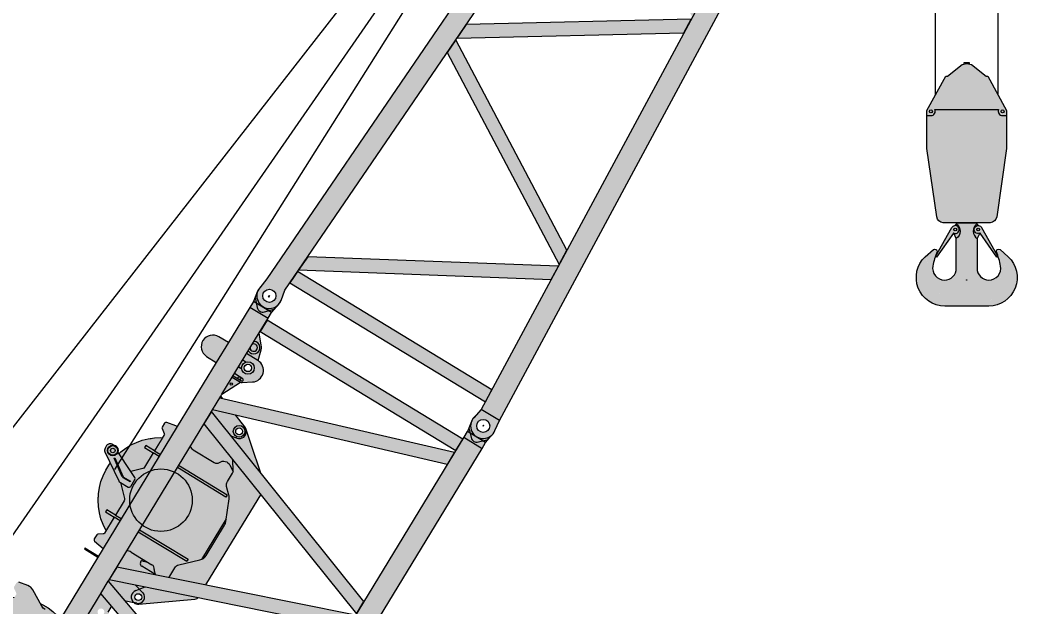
# Model space of a CAD drawing. Header units: millimetres. Extents: x 3847 to 29691, y 5505 to 44718.
# Drawn here: x 19331 to 29608, y 32616 to 38667 of the extents above; entities that cross this region are included whole.
import ezdxf
from ezdxf.enums import TextEntityAlignment as Align

# ---------------------------------------------------------------- set-up
doc = ezdxf.new("R2010")
doc.units = ezdxf.units.MM
doc.set_wipeout_variables(frame=1)
doc.layers.add('Техника. Кран Liebherr LR 1750', color=251, linetype='Continuous', lineweight=30)
doc.layers.add('Техника. Кран Liebherr LR 1750. Штриховка', color=7, linetype='Continuous', lineweight=15, true_color=0xefd96b)
doc.styles.get("Standard").update_dxf_attribs({"font": ''})
doc.styles.get('Standard').set_extended_font_data('Mipgost')

# ---------------------------------------------------------------- blocks, each defined once
blk = doc.blocks.new('BLOCK-20160310.22354566')
at = {"color": 0, "linetype": 'ByBlock', "lineweight": -2, "transparency": 16777216}
for points in [[(8017, 1851), (7870, 2064), (7652, 2203), (7397, 2245), (7146, 2184), (6939, 2030), (6808, 1807), (6775, 1551), (6845, 1302), (7007, 1100), (7235, 978), (7492, 954), (7738, 1033), (7934, 1202), (8048, 1434), (8068, 1598)], [(10216, 1403), (10069, 1616), (9851, 1755), (9596, 1797), (9345, 1736), (9138, 1582), (9007, 1359), (8974, 1103), (9044, 854), (9206, 652), (9434, 530), (9691, 506), (9937, 585), (10133, 754), (10247, 986), (10267, 1150)]]:
    blk.add_wipeout(points, dxfattribs=at)
at = {"layer": 'Техника. Кран Liebherr LR 1750. Штриховка', "true_color": 0xadadad, "transparency": 16777216}
h = blk.add_hatch(color=253, dxfattribs=at)
h.dxf.hatch_style = 1
edge = h.paths.add_edge_path()
edge.add_arc((7421, 1598), 647, 0, 360)
h = blk.add_hatch(color=253, dxfattribs=at)
h.dxf.hatch_style = 1
edge = h.paths.add_edge_path()
edge.add_arc((9620, 1150), 647, 0, 360)
at = {"color": 0, "linetype": 'ByBlock', "lineweight": -2, "transparency": 16777216}
for centre in [(7421, 1598), (9620, 1150)]:
    blk.add_circle(centre, 647, dxfattribs=at)
blk.add_wipeout([(5989, 1400), (4416, 1092), (3883, 1289), (3883, 1289), (3875, 1292), (3866, 1294), (3857, 1295), (3849, 1295), (3849, 1295), (3849, 1295), (3808, 1285), (3775, 1258), (3757, 1220), (3758, 1177), (3758, 1177), (3798, 971), (222, 272), (221, 278), (-47, 220), (-47, 220), (-175, 141), (-225, 0), (-175, -141), (-47, -220), (-47, -220), (221, -278), (247, -277), (5989, -1400), (11796, -1400), (11796, -1400), (11865, -1400), (11865, -1398), (11977, -1418), (11977, -1418), (12084, -1390), (12130, -1290), (12084, -1190), (11977, -1162), (11977, -1162), (11865, -1182), (11865, -1180), (11796, -1180), (11796, -1180), (6011, -1180), (1480, -295), (1480, 295), (6011, 1180), (6051, 1180), (6257, 922), (6257, 922), (6265, 914), (6274, 907), (6284, 902), (6295, 898), (6295, 898), (6770, 749), (8074, 749), (8074, 749), (8080, 749), (8086, 751), (8091, 754), (8095, 758), (8095, 758), (8352, 1015), (8512, 1015), (8573, 840), (8573, 840), (8572, 826), (8574, 812), (8579, 799), (8586, 787), (8586, 787), (8930, 320), (8930, 320), (8938, 312), (8948, 305), (8959, 301), (8970, 300), (8970, 300), (10295, 300), (10690, 770), (10690, 770), (10698, 777), (10705, 785), (10711, 794), (10715, 804), (10715, 804), (10855, 1180), (10879, 1180), (11085, 1082), (11085, 1080), (11085, 1080), (11085, 1076), (11086, 1072), (11088, 1068), (11090, 1065), (11152, 976), (11152, 976), (11211, 931), (11285, 930), (11346, 972), (11370, 1042), (11370, 1042), (11481, 1073), (11481, 1073), (11489, 1075), (11497, 1079), (11504, 1083), (11510, 1088), (11510, 1088), (11522, 1097), (11621, 1180), (11796, 1180), (11796, 1180), (11865, 1180), (11865, 1182), (11977, 1162), (11977, 1162), (12084, 1190), (12130, 1290), (12084, 1390), (11977, 1418), (11977, 1418), (11865, 1398), (11865, 1400), (11370, 1400), (11370, 1515), (11370, 1515), (11335, 1599), (11252, 1635), (11167, 1602), (11130, 1518), (11130, 1518), (11130, 1400), (10355, 1400), (10355, 1400), (10355, 1404), (10355, 1408), (10354, 1411), (10354, 1415), (10336, 1514), (10336, 1514), (10334, 1520), (10329, 1525), (10323, 1529), (10316, 1530), (10269, 1530), (10269, 1530), (10265, 1530), (10262, 1528), (10259, 1526), (10257, 1523), (10257, 1523), (10225, 1477), (10225, 1477), (10223, 1474), (10220, 1472), (10217, 1470), (10213, 1470), (10213, 1470), (10020, 1470), (10020, 1575), (9995, 1575), (9995, 1470), (9822, 1470), (9822, 1470), (9817, 1470), (9811, 1472), (9806, 1475), (9801, 1479), (9801, 1479), (9711, 1569), (9816, 1787), (9816, 1787), (9836, 1798), (9850, 1817), (9855, 1840), (9850, 1863), (9850, 1863), (9850, 1880), (9850, 1880), (9847, 1895), (9838, 1908), (9825, 1917), (9810, 1920), (9779, 1920), (9779, 1920), (9769, 1919), (9759, 1915), (9751, 1909), (9745, 1902), (9745, 1902), (9563, 1625), (9563, 1625), (9562, 1622), (9561, 1620), (9560, 1617), (9560, 1614), (9560, 1614), (9560, 1600), (9439, 1479), (9439, 1479), (9434, 1475), (9429, 1472), (9423, 1471), (9418, 1470), (9418, 1470), (9245, 1470), (9245, 1575), (9220, 1575), (9220, 1470), (9027, 1470), (9027, 1470), (9023, 1470), (9020, 1472), (9017, 1474), (9015, 1477), (8983, 1523), (8983, 1523), (8981, 1526), (8978, 1528), (8975, 1530), (8971, 1530), (8971, 1530), (8924, 1530), (8924, 1530), (8917, 1529), (8911, 1525), (8906, 1520), (8904, 1514), (8884, 1400), (8037, 1400), (8037, 1583), (8037, 1583), (8038, 1595), (8041, 1608), (8045, 1620), (8050, 1632), (8050, 1632), (8144, 1798), (8144, 1798), (8151, 1813), (8155, 1830), (8156, 1847), (8155, 1864), (8137, 1962), (8137, 1962), (8135, 1969), (8130, 1974), (8124, 1978), (8117, 1979), (8117, 1979), (8070, 1979), (8070, 1979), (8067, 1978), (8063, 1977), (8060, 1975), (8058, 1972), (8058, 1972), (8027, 1926), (8027, 1926), (8024, 1923), (8021, 1921), (8018, 1919), (8014, 1919), (8014, 1919), (7624, 1919), (7624, 1919), (7618, 1919), (7612, 1921), (7607, 1924), (7602, 1928), (7602, 1928), (7495, 2035), (7495, 2035), (7492, 2038), (7489, 2040), (7485, 2042), (7481, 2043), (7481, 2266), (7481, 2266), (7494, 2352), (7421, 2399), (7348, 2352), (7361, 2266), (7361, 2266), (7361, 2043), (7361, 2043), (7357, 2042), (7354, 2040), (7350, 2038), (7347, 2035), (7240, 1927), (7240, 1927), (7235, 1924), (7230, 1921), (7225, 1919), (7219, 1919), (7219, 1919), (6828, 1919), (6828, 1919), (6825, 1919), (6821, 1920), (6818, 1922), (6816, 1925), (6816, 1925), (6785, 1972), (6785, 1972), (6782, 1975), (6779, 1977), (6776, 1978), (6772, 1979), (6772, 1979), (6725, 1979), (6725, 1979), (6718, 1977), (6712, 1974), (6708, 1969), (6705, 1962), (6705, 1962), (6688, 1864), (6688, 1864), (6686, 1847), (6687, 1830), (6692, 1813), (6699, 1797), (6782, 1649), (6782, 1649), (6788, 1638), (6792, 1626), (6794, 1613), (6795, 1600), (6795, 1600), (6795, 1400), (6710, 1400), (6710, 1520), (6710, 1520), (6697, 1572), (6660, 1612), (6609, 1630), (6556, 1621), (6556, 1621), (6029, 1400), (6029, 1400)], dxfattribs=at)
at = {"layer": 'Техника. Кран Liebherr LR 1750. Штриховка', "transparency": 16777216}
h = blk.add_hatch(color=256, dxfattribs=at)
h.dxf.hatch_style = 1
edge = h.paths.add_edge_path(flags=16)
edge.add_arc((3850, 1200), 43, 0, 360)
edge = h.paths.add_edge_path(flags=16)
edge.add_arc((6600, 1520), 45.5, 0, 360)
edge = h.paths.add_edge_path(flags=16)
edge.add_arc((6315, 970), 35.5, 0, 360)
edge = h.paths.add_edge_path(flags=16)
edge.add_arc((8315, 1080), 35.5, 0, 360)
edge = h.paths.add_edge_path(flags=16)
edge.add_arc((8645, 830), 35.5, 0, 360)
edge = h.paths.add_edge_path(flags=16)
edge.add_arc((10645, 830), 35.5, 0, 360)
edge = h.paths.add_edge_path(flags=16)
edge.add_arc((11250, 1092), 38, 0, 360)
edge = h.paths.add_edge_path(flags=16)
edge.add_arc((12000, 1290), 67.5, 0, 360)
edge = h.paths.add_edge_path(flags=16)
edge.add_arc((12000, -1290), 67.5, 0, 360)
edge = h.paths.add_edge_path(flags=16)
edge.add_arc((0, 0), 135, 0, 360)
edge = h.paths.add_edge_path()
edge.add_line((6029, 1400), (5989, 1400))
edge.add_line((5989, 1400), (4416, 1092))
edge.add_line((4416, 1092), (3883, 1289))
edge.add_arc((3850, 1200), 95, 69.7177, 90.7319)
edge.add_arc((3850, 1200), 95, 90.7319, 193.7493)
edge.add_line((3758, 1177), (3798, 971))
edge.add_line((3798, 971), (222, 272))
edge.add_line((222, 272), (221, 278))
edge.add_line((221, 278), (-47, 220))
edge.add_arc((0, 0), 225, 102.1406, 257.8594)
edge.add_line((-47, -220), (221, -278))
edge.add_line((221, -278), (247, -277))
edge.add_line((247, -277), (5989, -1400))
edge.add_line((5989, -1400), (11796, -1400))
edge.add_line((11796, -1400), (11796, -1400))
edge.add_line((11796, -1400), (11865, -1400))
edge.add_line((11865, -1400), (11865, -1398))
edge.add_line((11865, -1398), (11977, -1418))
edge.add_arc((12000, -1290), 130, 260, 460)
edge.add_line((11977, -1162), (11865, -1182))
edge.add_line((11865, -1182), (11865, -1180))
edge.add_line((11865, -1180), (11796, -1180))
edge.add_line((11796, -1180), (11796, -1180))
edge.add_line((11796, -1180), (6011, -1180))
edge.add_line((6011, -1180), (1480, -295))
edge.add_line((1480, -295), (1480, 295))
edge.add_line((1480, 295), (6011, 1180))
edge.add_line((6011, 1180), (6051, 1180))
edge.add_line((6051, 1180), (6257, 922))
edge.add_arc((6315, 970), 75, 219.7906, 254.4232)
edge.add_line((6295, 898), (6770, 749))
edge.add_line((6770, 749), (8074, 749))
edge.add_arc((8074, 779), 30, 270.016, 315.1188)
edge.add_line((8095, 758), (8352, 1015))
edge.add_line((8352, 1015), (8512, 1015))
edge.add_line((8512, 1015), (8573, 840))
edge.add_arc((8645, 830), 73, 172.0344, 216.3958)
edge.add_line((8586, 787), (8930, 320))
edge.add_arc((8970, 350), 50, 216.3958, 270)
edge.add_line((8970, 300), (10295, 300))
edge.add_line((10295, 300), (10690, 770))
edge.add_arc((10645, 830), 75, 306.6978, 339.6183)
edge.add_line((10715, 804), (10855, 1180))
edge.add_line((10855, 1180), (10879, 1180))
edge.add_line((10879, 1180), (11085, 1082))
edge.add_line((11085, 1082), (11085, 1080))
edge.add_arc((11110, 1080), 25, 180, 214.8978)
edge.add_line((11090, 1065), (11152, 976))
edge.add_arc((11250, 1045), 120, 214.8978, 358.7114)
edge.add_line((11370, 1042), (11481, 1073))
edge.add_arc((11460, 1150), 80, 285.4396, 309.0956)
edge.add_line((11510, 1088), (11522, 1097))
edge.add_line((11522, 1097), (11621, 1180))
edge.add_line((11621, 1180), (11796, 1180))
edge.add_line((11796, 1180), (11796, 1180))
edge.add_line((11796, 1180), (11865, 1180))
edge.add_line((11865, 1180), (11865, 1182))
edge.add_line((11865, 1182), (11977, 1162))
edge.add_arc((12000, 1290), 130, 260, 460)
edge.add_line((11977, 1418), (11865, 1398))
edge.add_line((11865, 1398), (11865, 1400))
edge.add_line((11865, 1400), (11370, 1400))
edge.add_line((11370, 1400), (11370, 1515))
edge.add_arc((11250, 1515), 120, 0.0092, 178.3579)
edge.add_line((11130, 1518), (11130, 1400))
edge.add_line((11130, 1400), (10355, 1400))
edge.add_arc((10255, 1398), 100, 1.05, 10.204)
edge.add_line((10354, 1415), (10336, 1514))
edge.add_arc((10316, 1510), 20, 10.204, 90)
edge.add_line((10316, 1530), (10269, 1530))
edge.add_arc((10269, 1515), 15, 90, 146.3099)
edge.add_line((10257, 1523), (10225, 1477))
edge.add_arc((10213, 1485), 15, 270, 326.3099, ccw=False)
edge.add_line((10213, 1470), (10020, 1470))
edge.add_line((10020, 1470), (10020, 1575))
edge.add_line((10020, 1575), (9995, 1575))
edge.add_line((9995, 1575), (9995, 1470))
edge.add_line((9995, 1470), (9822, 1470))
edge.add_arc((9822, 1498), 27.9, 223.1604, 271.8396, ccw=False)
edge.add_line((9801, 1479), (9711, 1569))
edge.add_line((9711, 1569), (9816, 1787))
edge.add_arc((9800, 1840), 55, 286.4352, 384.62)
edge.add_line((9850, 1863), (9850, 1880))
edge.add_arc((9810, 1880), 40, 360, 450)
edge.add_line((9810, 1920), (9779, 1920))
edge.add_arc((9779, 1880), 40, 90, 147.0143)
edge.add_line((9745, 1902), (9563, 1625))
edge.add_arc((9580, 1614), 20, 146.15, 180)
edge.add_line((9560, 1614), (9560, 1600))
edge.add_line((9560, 1600), (9439, 1479))
edge.add_arc((9418, 1500), 30, 270, 315, ccw=False)
edge.add_line((9418, 1470), (9245, 1470))
edge.add_line((9245, 1470), (9245, 1575))
edge.add_line((9245, 1575), (9220, 1575))
edge.add_line((9220, 1575), (9220, 1470))
edge.add_line((9220, 1470), (9027, 1470))
edge.add_arc((9027, 1485), 15, 213.6901, 270, ccw=False)
edge.add_line((9015, 1477), (8983, 1523))
edge.add_arc((8971, 1515), 15, 33.6901, 90)
edge.add_line((8971, 1530), (8924, 1530))
edge.add_arc((8924, 1510), 20, 90, 169.796)
edge.add_line((8904, 1514), (8884, 1400))
edge.add_line((8884, 1400), (8037, 1400))
edge.add_line((8037, 1400), (8037, 1583))
edge.add_arc((8137, 1583), 100, 150.6088, 180.016, ccw=False)
edge.add_line((8050, 1632), (8144, 1798))
edge.add_arc((8056, 1847), 100, 330.6088, 370.22)
edge.add_line((8155, 1864), (8137, 1962))
edge.add_arc((8117, 1959), 20, 10.22, 90.016)
edge.add_line((8117, 1979), (8070, 1979))
edge.add_arc((8070, 1964), 15, 90.016, 146.3259)
edge.add_line((8058, 1972), (8027, 1926))
edge.add_arc((8014, 1934), 15, 270.016, 326.3259, ccw=False)
edge.add_line((8014, 1919), (7624, 1919))
edge.add_arc((7624, 1949), 30, 225.0159, 270.0159, ccw=False)
edge.add_line((7602, 1928), (7495, 2035))
edge.add_arc((7474, 2014), 30, 45.0159, 75.6835)
edge.add_line((7481, 2043), (7481, 2266))
edge.add_arc((7421, 2319), 80, 318.6064, 581.4257)
edge.add_line((7361, 2266), (7361, 2043))
edge.add_arc((7369, 2014), 30, 104.3484, 135.016)
edge.add_line((7347, 2035), (7240, 1927))
edge.add_arc((7219, 1949), 30, 270.016, 315.016, ccw=False)
edge.add_line((7219, 1919), (6828, 1919))
edge.add_arc((6828, 1934), 15, 213.7061, 270.016, ccw=False)
edge.add_line((6816, 1925), (6785, 1972))
edge.add_arc((6772, 1964), 15, 33.7061, 90.016)
edge.add_line((6772, 1979), (6725, 1979))
edge.add_arc((6725, 1959), 20, 90.016, 169.812)
edge.add_line((6705, 1962), (6688, 1864))
edge.add_arc((6786, 1846), 100, 169.812, 209.4232)
edge.add_line((6699, 1797), (6782, 1649))
edge.add_arc((6695, 1600), 100, 0.016, 29.4232, ccw=False)
edge.add_line((6795, 1600), (6795, 1400))
edge.add_line((6795, 1400), (6710, 1400))
edge.add_line((6710, 1400), (6710, 1520))
edge.add_arc((6600, 1520), 110, 360, 473.5352)
edge.add_line((6556, 1621), (6029, 1400))
edge.add_line((6029, 1400), (6029, 1400))
at = {"color": 0, "linetype": 'ByBlock', "lineweight": -2, "ltscale": 20, "transparency": 16777216}
for p, q in [((9620, 1616), (9739, 1786)), ((9746, 1782), (9627, 1612)), ((9739, 1786), (9746, 1782)), ((8782, 1564), (8782, 1400)), ((8790, 1564), (8782, 1564)), ((8790, 1400), (8790, 1564)), ((9616, 1520), (9616, 1602)), ((9624, 1602), (9624, 1520)), ((9580, 1490), (9661, 1490)), ((9624, 1520), (9616, 1520)), ((11908, 1406), (11833, 1333)), ((11833, 1247), (11908, 1174)), ((9004, 1134), (9004, 883)), ((9220, 1180), (9220, 595)), ((9245, 1180), (9245, 595)), ((9995, 595), (9995, 1180)), ((10020, 595), (10020, 1180)), ((10690, 1180), (10690, 1180)), ((11102, 1180), (11102, 1080)), ((11128, 1080), (11128, 1180)), ((11208, 1142), (11208, 1162)), ((11292, 1162), (11292, 1142)), ((11370, 1045), (11370, 1180)), ((8934, 808), (8935, 965)), ((8957, 994), (8979, 1000)), ((8584, 809), (8573, 840)), ((8689, 888), (8774, 824)), ((8707, 811), (8738, 923)), ((10572, 813), (10560, 877)), ((9245, 595), (9220, 595)), ((9953, 539), (9953, 538)), ((10020, 595), (9995, 595)), ((9804, 475), (9315, 475))]:
    blk.add_line(p, q, dxfattribs=at)
at = {"color": 0, "linetype": 'ByBlock', "lineweight": -2, "transparency": 16777216}
for points in [[(5989, -1400), (11796, -1400), (11796, -1400), (11865, -1400), (11865, -1398), (11977, -1418, 1.191754), (11977, -1162), (11865, -1182), (11865, -1180), (11796, -1180), (11796, -1180), (6011, -1180)], [(8352, 1015), (8512, 1015), (8573, 840, 0.196018), (8586, 787), (8930, 320, 0.238253), (8970, 300), (10295, 300), (10690, 770, 0.144639), (10715, 804), (10855, 1180), (10879, 1180), (11085, 1082), (11085, 1080, 0.153458), (11090, 1065), (11152, 976, 0.725301), (11370, 1042), (11481, 1073, 0.103587), (11510, 1088), (11522, 1097), (11621, 1180), (11796, 1180), (11796, 1180), (11865, 1180), (11865, 1182), (11977, 1162, 1.191754), (11977, 1418), (11865, 1398), (11865, 1400), (11370, 1400), (11370, 1515, 0.985692), (11130, 1518), (11130, 1400), (10355, 1400, 0.039963), (10354, 1415), (10336, 1514, 0.362963), (10316, 1530), (10269, 1530, 0.250765), (10257, 1523), (10225, 1477, -0.250765), (10213, 1470), (10020, 1470), (10020, 1575), (9995, 1575), (9995, 1470), (9822, 1470, -0.215656), (9801, 1479), (9711, 1569), (9816, 1787, 0.4567), (9850, 1863), (9850, 1880, 0.414214), (9810, 1920), (9779, 1920, 0.254034), (9745, 1902), (9563, 1625, 0.148782), (9560, 1614), (9560, 1600), (9439, 1479, -0.198912), (9418, 1470), (9245, 1470), (9245, 1575), (9220, 1575), (9220, 1470), (9027, 1470, -0.250765), (9015, 1477), (8983, 1523, 0.250765), (8971, 1530), (8924, 1530, 0.362963), (8904, 1514), (8884, 1400), (8037, 1400)], [(8037, 1583, -0.129022), (8050, 1632), (8144, 1798, 0.174578), (8155, 1864), (8137, 1962, 0.362963)]]:
    blk.add_lwpolyline(points, format="xyb", dxfattribs=at)
at = {"color": 0, "linetype": 'ByBlock', "lineweight": -2, "ltscale": 20, "transparency": 16777216}
for points in [[(9560, 1600), (9560, 1510)], [(9679, 1501), (9711, 1569)], [(9220, 1400), (9220, 1470)], [(9245, 1470), (9245, 1400)], [(9995, 1400), (9995, 1470)], [(10020, 1470), (10020, 1400)], [(10355, 1400), (8884, 1400)], [(11370, 1400), (11130, 1400)], [(11796, 1400), (11796, 1180)], [(11865, 1182), (11865, 1398)], [(6051, 1180), (10855, 1180)], [(10879, 1180), (11621, 1180)], [(11085, 1180), (11085, 1082)], [(11796, -1180), (11796, -1400)], [(11865, -1398), (11865, -1182)]]:
    blk.add_lwpolyline(points, dxfattribs=at)
for points in [[(10248, 1180, 0.122081), (10236, 1134), (10236, 883, 0.296772), (10266, 837, -0.455214), (10298, 731), (10259, 668)], [(11370, 1042, 0.006747), (11370, 1045)], [(8689, 888, 0.57297), (8573, 840, 0.57297)], [(8970, 675, 0.163807), (9000, 665), (9100, 665, -0.20105), (9146, 646), (9303, 486, 0.20205), (9374, 456), (9740, 456, 0.101331), (9779, 464), (9997, 557, 0.098698), (10029, 579), (10093, 645, -0.20205), (10140, 665), (10242, 665, 0.14503), (10269, 673), (10359, 731)], [(10572, 813, 0.542208), (10690, 770)], [(11908, -1174), (11833, -1247, 0.457362), (11833, -1333), (11908, -1406)]]:
    blk.add_lwpolyline(points, format="xyb", dxfattribs=at)
for centre, radius in [((9800, 1840), 55), ((9800, 1840), 50), ((9800, 1840), 23), ((9620, 1150), 322), ((12000, 1290), 67.5), ((11019, 1152), 12.5), ((11250, 1092), 65), ((11115, 1112), 15), ((11250, 1092), 38), ((8645, 830), 35.5), ((10645, 830), 60), ((10645, 830), 35.5), ((12000, -1290), 67.5)]:
    blk.add_circle(centre, radius, dxfattribs=at)
for centre, radius, start, end in [((9640, 1602), 24, 145, 180), ((9640, 1602), 16, 145, 180), ((9580, 1510), 20, 180, 270), ((9661, 1510), 20, 270, 332.7183), ((11870, 1290), 57.1, 130.8449, 229.1551), ((8904, 1134), 100, 360, 27.841), ((11250, 1162), 42, 153.7147, 180.006), ((11250, 1162), 42, 0.006, 26.2853), ((11460, 1150), 65, 152.0655, 28.555), ((11460, 1150), 38, 126.7441, 51.4733), ((11115, 1080), 13, 180, 360), ((8965, 965), 30, 105, 179.4626), ((8980, 995), 5, 13.617, 105), ((9620, 1150), 653, 193.617, 199.38), ((9004, 770), 73.5, 113.8822, 153.4559), ((8954, 883), 50, 293.8822, 360), ((8645, 830), 65, 199.1125, 342.7183), ((8939, 808), 5, 179.4626, 266.9926)]:
    blk.add_arc(centre, radius, start, end, dxfattribs=at)
at = {"color": 0, "linetype": 'ByBlock', "lineweight": -2, "transparency": 16777216}
blk.add_wipeout([(11635, -1180), (11775, -1180), (11775, 1180), (11635, 1180)], dxfattribs=at)
blk.add_wipeout([(11615, -1180), (11468, -1180), (10690, 1180), (10837, 1180)], dxfattribs=at)
at = {"color": 0, "linetype": 'ByBlock', "lineweight": -2, "ltscale": 20, "transparency": 16777216}
blk.add_lwpolyline([(11635, 1180), (11635, -1180), (11775, -1180), (11775, 1180)], close=True, dxfattribs=at)
at = {"color": 0, "linetype": 'ByBlock', "lineweight": -2, "transparency": 16777216}
blk.add_wipeout([(9668, -1180), (9816, -1180), (10670, 1180), (10521, 1180)], dxfattribs=at)
at = {"color": 0, "linetype": 'ByBlock', "lineweight": -2, "ltscale": 20, "transparency": 16777216}
blk.add_lwpolyline([(10837, 1180), (11615, -1180), (11468, -1180), (10690, 1180)], close=True, dxfattribs=at)
at = {"color": 0, "linetype": 'ByBlock', "lineweight": -2, "transparency": 16777216}
blk.add_wipeout([(9499, -1180), (9648, -1180), (8794, 1180), (8645, 1180)], dxfattribs=at)
at = {"color": 0, "linetype": 'ByBlock', "lineweight": -2, "ltscale": 20, "transparency": 16777216}
blk.add_lwpolyline([(10521, 1180), (9668, -1180), (9816, -1180), (10670, 1180)], close=True, dxfattribs=at)
at = {"color": 0, "linetype": 'ByBlock', "lineweight": -2, "transparency": 16777216}
blk.add_wipeout([(7835, -1180), (7688, -1180), (8478, 1180), (8625, 1180)], dxfattribs=at)
at = {"layer": 'Техника. Кран Liebherr LR 1750. Штриховка', "transparency": 16777216}
h = blk.add_hatch(color=256, dxfattribs=at)
h.dxf.hatch_style = 1
h.paths.add_polyline_path([(4263, 839), (5039, -991), (4874, -958), (4123, 811)])
h.paths.add_polyline_path([(5976, 1174), (5198, -1022), (5059, -994), (5817, 1143)])
h.paths.add_polyline_path([(6200, 1180), (6200, -1180), (6060, -1180), (6060, 1180)])
h.paths.add_polyline_path([(4103, 807), (3390, -668), (3248, -640), (3931, 774)])
h.paths.add_polyline_path([(2374, 469), (3041, -600), (3228, -636), (2521, 498)])
h.paths.add_polyline_path([(2130, 422), (1500, -299), (1658, -330), (2354, 466)])
h.paths.add_polyline_path([(6878, 1180), (7668, -1180), (7520, -1180), (6730, 1180)])
h.paths.add_polyline_path([(8625, 1180), (7835, -1180), (7688, -1180), (8478, 1180)])
h.paths.add_polyline_path([(11635, 1180), (11635, -1180), (11775, -1180), (11775, 1180)])
h.paths.add_polyline_path([(10837, 1180), (11615, -1180), (11468, -1180), (10690, 1180)])
h.paths.add_polyline_path([(10521, 1180), (9668, -1180), (9816, -1180), (10670, 1180)])
h.paths.add_polyline_path([(8645, 1180), (9499, -1180), (9648, -1180), (8794, 1180)])
at = {"color": 0, "linetype": 'ByBlock', "lineweight": -2, "transparency": 16777216}
blk.add_lwpolyline([(8625, 1180), (7835, -1180), (7688, -1180), (8478, 1180)], close=True, dxfattribs=at)
at = {"color": 0, "linetype": 'ByBlock', "lineweight": -2, "ltscale": 20, "transparency": 16777216}
blk.add_lwpolyline([(8645, 1180), (9499, -1180), (9648, -1180), (8794, 1180)], close=True, dxfattribs=at)
blk = doc.blocks.new('BLOCK-20200616.114503')
at = {"color": 0, "linetype": 'ByBlock', "lineweight": -2, "transparency": 16777216}
blk.add_wipeout([(-3365, -110), (3365, -110), (3477, -128), (3477, -128), (3585, -98), (3630, 3), (3580, 103), (3471, 127), (3471, 127), (3365, 110), (-3365, 110), (-3479, 128), (-3479, 128), (-3585, 99), (-3630, -1), (-3584, -100), (-3478, -128), (-3478, -128), (-3479, -128)], dxfattribs=at)
at = {"layer": 'Техника. Кран Liebherr LR 1750. Штриховка', "transparency": 16777216}
h = blk.add_hatch(color=256, dxfattribs=at)
h.dxf.hatch_style = 1
edge = h.paths.add_edge_path(flags=16)
edge.add_arc((-3500, 0), 67.5, 0, 360)
edge = h.paths.add_edge_path()
edge.add_line((-3479, -128), (-3365, -110))
edge.add_line((-3365, -110), (3365, -110))
edge.add_line((3365, -110), (3477, -128))
edge.add_arc((3500, 0), 130, 260, 463.0394833)
edge.add_line((3471, 127), (3365, 110))
edge.add_line((3365, 110), (-3365, 110))
edge.add_line((-3365, 110), (-3479, 128))
edge.add_arc((-3500, 0), 130, 80.8836139, 279.6929889)
edge.add_line((-3478, -128), (-3479, -128))
edge = h.paths.add_edge_path(flags=16)
edge.add_arc((3500, 0), 67.5, 0, 360)
at = {"color": 0, "linetype": 'ByBlock', "lineweight": -2, "transparency": 16777216}
blk.add_line((3365, -110), (3365, 110), dxfattribs=at)
blk.add_lwpolyline([(-3479, -128), (-3365, -110), (3365, -110), (3477, -128, 1.224369316), (3471, 127), (3365, 110), (-3365, 110), (-3479, 128, 1.179257314), (-3478, -128)], format="xyb", close=True, dxfattribs=at)
for points in [[(-3408, 116), (-3333, 43, -0.457361869), (-3333, -43), (-3408, -116)], [(3408, 116), (3333, 43, 0.457361869), (3333, -43), (3408, -116)]]:
    blk.add_lwpolyline(points, format="xyb", dxfattribs=at)
blk.add_lwpolyline([(-3365, -110), (-3365, 110)], dxfattribs=at)
for centre in [(-3500, 0), (3500, 0)]:
    blk.add_circle(centre, 67.5, dxfattribs=at)
blk = doc.blocks.new('BLOCK-20200616.114625')
at = {"color": 0, "linetype": 'ByBlock', "lineweight": -2, "transparency": 16777216}
blk.add_wipeout([(69.85, 1180.45), (-69.85, 1180.45), (-69.85, -1180.45), (69.85, -1180.45)], dxfattribs=at)
at = {"layer": 'Техника. Кран Liebherr LR 1750. Штриховка', "transparency": 16777216}
h = blk.add_hatch(color=256, dxfattribs=at)
h.dxf.hatch_style = 1
h.paths.add_polyline_path([(69.85, -1180.45), (69.85, 1180.45), (-69.85, 1180.45), (-69.85, -1180.45)])
at = {"color": 0, "linetype": 'ByBlock', "lineweight": -2, "transparency": 16777216}
blk.add_lwpolyline([(69.85, -1180.45), (69.85, 1180.45), (-69.85, 1180.45), (-69.85, -1180.45)], close=True, dxfattribs=at)
blk = doc.blocks.new('BLOCK-20200616.114657')
at = {"color": 0, "linetype": 'ByBlock', "lineweight": -2, "transparency": 16777216}
blk.add_wipeout([(-615, -1180), (-461, -1180), (615, 1180), (461, 1180)], dxfattribs=at)
at = {"layer": 'Техника. Кран Liebherr LR 1750. Штриховка', "transparency": 16777216}
h = blk.add_hatch(color=256, dxfattribs=at)
h.dxf.hatch_style = 1
h.paths.add_polyline_path([(461, 1180), (-615, -1180), (-461, -1180), (615, 1180)])
at = {"color": 0, "linetype": 'ByBlock', "lineweight": -2, "transparency": 16777216}
blk.add_lwpolyline([(461, 1180), (-615, -1180), (-461, -1180), (615, 1180), (461, 1180)], dxfattribs=at)
blk = doc.blocks.new('BLOCK-20160310.22481929')
at = {"color": 0, "linetype": 'ByBlock', "lineweight": -2, "transparency": 16777216}
blk.add_blockref('BLOCK-20200616.114625', (6705, 1290), dxfattribs=at)
blk.add_blockref('BLOCK-20200616.114657', (6000.12, 1290), dxfattribs=at)
at = {"color": 0, "linetype": 'ByBlock', "lineweight": -2, "transparency": 16777216, "xscale": -1}
blk.add_blockref('BLOCK-20200616.114657', (4750.06, 1290), dxfattribs=at)
at = {"color": 0, "linetype": 'ByBlock', "lineweight": -2, "transparency": 16777216}
blk.add_blockref('BLOCK-20200616.114657', (3500, 1290), dxfattribs=at)
at = {"color": 0, "linetype": 'ByBlock', "lineweight": -2, "transparency": 16777216, "xscale": -1}
blk.add_blockref('BLOCK-20200616.114657', (2249.94, 1290), dxfattribs=at)
at = {"color": 0, "linetype": 'ByBlock', "lineweight": -2, "transparency": 16777216}
blk.add_blockref('BLOCK-20200616.114657', (999.88, 1290), dxfattribs=at)
at = {"color": 0, "linetype": 'ByBlock', "lineweight": -2, "transparency": 16777216, "xscale": -1}
blk.add_blockref('BLOCK-20200616.114625', (295, 1290), dxfattribs=at)
at = {"color": 0, "linetype": 'ByBlock', "lineweight": -2, "transparency": 16777216}
blk.add_blockref('BLOCK-20200616.114503', (3500, 0), dxfattribs=at)
at = {"color": 0, "linetype": 'ByBlock', "lineweight": -2, "transparency": 16777216, "xscale": -1, "rotation": 180}
blk.add_blockref('BLOCK-20200616.114503', (3500, 2580), dxfattribs=at)
blk = doc.blocks.new('BLOCK-20160310.22504971')
at = {"color": 0, "linetype": 'ByBlock', "lineweight": -2, "transparency": 16777216}
blk.add_wipeout([(4536, 338), (4697, 347), (3445, 2299), (3273, 2308)], dxfattribs=at).dxf.layer = 'Техника. Кран Liebherr LR 1750'
blk.add_wipeout([(1829, 195), (1997, 204), (3253, 2310), (3095, 2318)], dxfattribs=at).dxf.layer = 'Техника. Кран Liebherr LR 1750'
blk.add_wipeout([(1653, 186), (1809, 194), (550, 2452), (385, 2461)], dxfattribs=at).dxf.layer = 'Техника. Кран Liebherr LR 1750'
blk.add_wipeout([(225, 111), (365, 118), (365, 2462), (225, 2469)], dxfattribs=at).dxf.layer = 'Техника. Кран Liebherr LR 1750'
blk.add_wipeout([(8899, 1890), (8904, 1896), (8909, 1902), (8915, 1907), (8921, 1912), (8921, 638), (9045, 651), (9080, 674), (9080, 1864), (9613, 1037), (9080, 674), (9080, 654), (9339, 681), (9681, 914), (9691, 828), (9691, 828), (9673, 782), (9642, 743), (9600, 717), (9552, 704), (9552, 704), (8122, 554), (8122, 554), (8078, 562), (8045, 593), (8034, 637), (8049, 680), (8049, 680), (8039, 687), (8050, 703), (7923, 793), (7911, 776), (7901, 783), (7894, 772), (7894, 772), (7876, 759), (7854, 759), (7837, 772), (7830, 792), (7830, 792), (7830, 804), (7660, 804), (7660, 510), (7620, 510), (7610, 510), (7610, 500), (135, 106), (21, 128), (21, 128), (-50, 120), (-105, 77), (-130, 10), (-116, -59), (-68, -111), (0, -130), (22, -128), (135, -113), (7610, 281), (7610, 270), (7660, 270), (7660, 285), (7736, 293), (8048, 103), (8048, 103), (8108, 88), (8165, 112), (8197, 165), (8192, 226), (8152, 273), (8152, 273), (8064, 327), (8883, 413), (8871, 317), (8871, 317), (8871, 312), (8870, 308), (8870, 304), (8870, 300), (8870, 300), (8870, 280), (8870, 280), (8889, 212), (8941, 164), (9010, 150), (9076, 175), (9120, 230), (9130, 280), (9130, 300), (9130, 300), (9130, 304), (9130, 308), (9129, 312), (9129, 317), (9129, 317), (9114, 437), (9713, 499), (9970, 457), (9970, 457), (10054, 463), (10127, 506), (10174, 576), (10184, 660), (10156, 740), (10123, 779), (9934, 946), (9158, 2148), (9158, 2148), (9155, 2154), (9152, 2161), (9151, 2168), (9150, 2175), (9150, 2175), (9150, 2690), (9150, 2690), (9131, 2763), (9078, 2818), (9005, 2840), (8931, 2823), (8875, 2773), (8855, 2729), (8768, 2408), (8608, 2467), (8608, 2467), (8596, 2473), (8587, 2481), (8580, 2493), (8576, 2505), (8576, 2505), (8548, 2666), (8548, 2666), (8546, 2674), (8544, 2683), (8541, 2691), (8538, 2699), (8538, 2699), (8536, 2706), (8536, 2714), (8539, 2721), (8543, 2727), (8543, 2727), (8693, 2877), (8693, 2877), (8705, 2905), (8693, 2933), (8665, 2945), (8637, 2933), (8637, 2933), (8487, 2783), (8487, 2783), (8481, 2779), (8474, 2776), (8466, 2776), (8459, 2778), (8459, 2778), (8459, 2778), (8419, 2789), (8377, 2788), (8337, 2776), (8302, 2753), (8302, 2753), (8183, 2650), (8183, 2650), (8172, 2642), (8159, 2638), (8146, 2638), (8133, 2641), (8048, 2671), (8048, 2671), (8003, 2680), (7957, 2673), (7916, 2652), (7884, 2618), (7705, 2354), (7670, 2385), (7670, 2385), (7632, 2400), (7593, 2388), (7572, 2354), (7576, 2313), (7576, 2313), (7583, 2301), (6319, 2367), (6325, 2486), (6325, 2486), (6314, 2529), (6281, 2558), (6237, 2564), (6197, 2543), (6129, 2476), (6129, 2476), (6095, 2490), (6059, 2481), (6034, 2453), (6032, 2416), (6040, 2382), (135, 2693), (21, 2708), (21, 2708), (-50, 2700), (-105, 2657), (-130, 2590), (-116, 2521), (-68, 2469), (0, 2450), (22, 2452), (135, 2474), (7610, 2080), (7610, 2070), (7660, 2070), (7660, 804), (7830, 804), (7830, 1930), (8707, 1930), (7901, 783), (7911, 776), (7923, 793), (8050, 703), (8039, 687), (8049, 680)], dxfattribs=at).dxf.layer = 'Техника. Кран Liebherr LR 1750'
at = {"layer": 'Техника. Кран Liebherr LR 1750. Штриховка', "transparency": 16777216}
h = blk.add_hatch(color=256, dxfattribs=at)
h.dxf.hatch_style = 1
edge = h.paths.add_edge_path()
edge.add_arc((8981, 1832), 100, 127.1272, 144.9029, ccw=False)
edge.add_line((8921, 1912), (8921, 638))
edge.add_line((8921, 638), (9045, 651))
edge.add_line((9045, 651), (9080, 674))
edge.add_line((9080, 674), (9080, 1864))
edge.add_line((9080, 1864), (9613, 1037))
edge.add_line((9613, 1037), (9080, 674))
edge.add_line((9080, 674), (9080, 654))
edge.add_line((9080, 654), (9339, 681))
edge.add_line((9339, 681), (9681, 914))
edge.add_line((9681, 914), (9691, 828))
edge.add_arc((9535, 863), 160, 275.9716, 347.5629, ccw=False)
edge.add_line((9552, 704), (8122, 554))
edge.add_arc((8114, 634), 80, 144.9029, 275.9716, ccw=False)
edge.add_line((8049, 680), (8039, 687))
edge.add_line((8039, 687), (8050, 703))
edge.add_line((8050, 703), (7923, 793))
edge.add_line((7923, 793), (7911, 776))
edge.add_line((7911, 776), (7901, 783))
edge.add_line((7901, 783), (7894, 772))
edge.add_arc((7865, 792), 35, 180, 324.9029, ccw=False)
edge.add_line((7830, 792), (7830, 804))
edge.add_line((7830, 804), (7660, 804))
edge.add_line((7660, 804), (7660, 510))
edge.add_line((7660, 510), (7620, 510))
edge.add_line((7620, 510), (7610, 510))
edge.add_line((7610, 510), (7610, 500))
edge.add_line((7610, 500), (135, 106))
edge.add_line((135, 106), (21, 128))
edge.add_arc((0, 0), 130, 80.8836, 279.693)
edge.add_line((22, -128), (135, -113))
edge.add_line((135, -113), (7610, 281))
edge.add_line((7610, 281), (7610, 270))
edge.add_line((7610, 270), (7660, 270))
edge.add_line((7660, 270), (7660, 285))
edge.add_line((7660, 285), (7736, 293))
edge.add_line((7736, 293), (8048, 103))
edge.add_arc((8100, 188), 100, 238.6644, 418.6644)
edge.add_line((8152, 273), (8064, 327))
edge.add_line((8064, 327), (8883, 413))
edge.add_line((8883, 413), (8871, 317))
edge.add_arc((9000, 300), 130, 172.6781, 180)
edge.add_line((8870, 300), (8870, 280))
edge.add_arc((9000, 280), 130, 180, 360)
edge.add_line((9130, 280), (9130, 300))
edge.add_arc((9000, 300), 130, 0, 7.3219)
edge.add_line((9129, 317), (9114, 437))
edge.add_line((9114, 437), (9713, 499))
edge.add_line((9713, 499), (9970, 457))
edge.add_arc((10000, 640), 185, 260.7295, 408.4926)
edge.add_line((10123, 779), (9934, 946))
edge.add_line((9934, 946), (9158, 2148))
edge.add_arc((9200, 2175), 50, 180, 212.8285, ccw=False)
edge.add_line((9150, 2175), (9150, 2690))
edge.add_arc((9000, 2690), 150, 360, 524.8125)
edge.add_line((8855, 2729), (8768, 2408))
edge.add_line((8768, 2408), (8608, 2467))
edge.add_arc((8625, 2514), 50, 189.8987, 249.8987, ccw=False)
edge.add_line((8576, 2505), (8548, 2666))
edge.add_arc((8400, 2640), 150, 9.8987, 23.1963)
edge.add_arc((8561, 2709), 25, 135, 203.1963, ccw=False)
edge.add_line((8543, 2727), (8693, 2877))
edge.add_arc((8665, 2905), 40, 315, 495)
edge.add_line((8637, 2933), (8487, 2783))
edge.add_arc((8469, 2801), 25, 246.8037, 315, ccw=False)
edge.add_arc((8400, 2640), 150, 66.8037, 131.0368)
edge.add_line((8302, 2753), (8183, 2650))
edge.add_arc((8150, 2687), 50, 249.8987, 311.0368, ccw=False)
edge.add_line((8133, 2641), (8048, 2671))
edge.add_arc((8000, 2540), 140, 69.8987, 145.909)
edge.add_line((7884, 2618), (7705, 2354))
edge.add_line((7705, 2354), (7670, 2385))
edge.add_arc((7630, 2340), 60, 48.7387, 206.2137)
edge.add_line((7576, 2313), (7583, 2301))
edge.add_line((7583, 2301), (6319, 2367))
edge.add_line((6319, 2367), (6325, 2486))
edge.add_arc((6250, 2490), 75, 356.9815, 494.7868)
edge.add_line((6197, 2543), (6129, 2476))
edge.add_arc((6090, 2430), 60, 49.4411, 193.7493)
edge.add_line((6032, 2416), (6040, 2382))
edge.add_line((6040, 2382), (135, 2693))
edge.add_line((135, 2693), (21, 2708))
edge.add_arc((0, 2580), 130, 80.8836, 279.693)
edge.add_line((22, 2452), (135, 2474))
edge.add_line((135, 2474), (7610, 2080))
edge.add_line((7610, 2080), (7610, 2070))
edge.add_line((7610, 2070), (7660, 2070))
edge.add_line((7660, 2070), (7660, 804))
edge.add_line((7660, 804), (7830, 804))
edge.add_line((7830, 804), (7830, 1930))
edge.add_line((7830, 1930), (8707, 1930))
edge.add_line((8707, 1930), (7901, 783))
edge.add_line((7901, 783), (7911, 776))
edge.add_line((7911, 776), (7923, 793))
edge.add_line((7923, 793), (8050, 703))
edge.add_line((8050, 703), (8039, 687))
edge.add_line((8039, 687), (8049, 680))
edge.add_line((8049, 680), (8899, 1890))
edge = h.paths.add_edge_path(flags=16)
edge.add_arc((0, 2580), 67.5, 0, 360)
edge = h.paths.add_edge_path(flags=16)
edge.add_arc((0, 0), 67.5, 0, 360)
edge = h.paths.add_edge_path(flags=16)
edge.add_arc((8100, 188), 55, 0, 360)
edge = h.paths.add_edge_path(flags=16)
edge.add_arc((9000, 290), 55, 0, 360)
edge = h.paths.add_edge_path(flags=16)
edge.add_arc((10000, 640), 85, 0, 360)
edge = h.paths.add_edge_path(flags=16)
edge.add_arc((9000, 2690), 75, 0, 360)
edge = h.paths.add_edge_path(flags=16)
edge.add_arc((8000, 2540), 45, 0, 360)
edge = h.paths.add_edge_path(flags=16)
edge.add_arc((7630, 2340), 30, 0, 360)
edge = h.paths.add_edge_path(flags=16)
edge.add_arc((6250, 2490), 38, 0, 360)
h = blk.add_hatch(color=256, dxfattribs=at)
h.dxf.hatch_style = 1
h.paths.add_polyline_path([(6161, 2156), (7412, 490), (7580, 499), (6343, 2147)])
h.paths.add_polyline_path([(5977, 2166), (4717, 348), (4893, 357), (6141, 2157)])
h.paths.add_polyline_path([(3273, 2308), (4536, 338), (4697, 347), (3445, 2299)])
h.paths.add_polyline_path([(3095, 2318), (1829, 195), (1997, 204), (3253, 2310)])
h.paths.add_polyline_path([(385, 2461), (1653, 186), (1809, 194), (550, 2452)])
h.paths.add_polyline_path([(225, 2469), (225, 111), (365, 118), (365, 2462)])
at = {"layer": 'Техника. Кран Liebherr LR 1750', "color": 0, "linetype": 'ByBlock', "lineweight": -2, "transparency": 16777216}
blk.add_line((135, -113), (135, 106), dxfattribs=at)
for points in [[(7610, 500), (135, 106), (21, 128, 1.179257), (22, -128), (135, -113), (7610, 281)], [(6040, 2382), (135, 2693), (21, 2708, 1.179257), (22, 2452), (135, 2474), (7610, 2080)]]:
    blk.add_lwpolyline(points, format="xyb", dxfattribs=at)
for points in [[(225, 2469), (225, 111), (365, 118), (365, 2462)], [(385, 2461), (1653, 186), (1809, 194), (550, 2452)], [(3095, 2318), (1829, 195), (1997, 204), (3253, 2310)], [(3273, 2308), (4536, 338), (4697, 347), (3445, 2299)]]:
    blk.add_lwpolyline(points, close=True, dxfattribs=at)
for centre in [(0, 2580), (0, 0)]:
    blk.add_circle(centre, 67.5, dxfattribs=at)
blk = doc.blocks.new('BLOCK-20200616.23044')
at = {"color": 0, "linetype": 'ByBlock', "lineweight": -2, "transparency": 16777216}
blk.add_wipeout([(-726, -1180), (-567, -1180), (726, 1180), (567, 1180)], dxfattribs=at)
at = {"layer": 'Техника. Кран Liebherr LR 1750. Штриховка', "transparency": 16777216}
h = blk.add_hatch(color=256, dxfattribs=at)
h.dxf.hatch_style = 1
h.paths.add_polyline_path([(567, 1180), (-726, -1180), (-567, -1180), (726, 1180)])
at = {"color": 0, "linetype": 'ByBlock', "lineweight": -2, "transparency": 16777216}
blk.add_lwpolyline([(567, 1180), (-726, -1180), (-567, -1180), (726, 1180), (567, 1180)], dxfattribs=at)
blk = doc.blocks.new('BLOCK-20200616.230137')
at = {"color": 0, "linetype": 'ByBlock', "lineweight": -2, "transparency": 16777216}
blk.add_wipeout([(-6865, -110), (6865, -110), (6977, -128), (6977, -128), (7085, -98), (7130, 3), (7080, 103), (6971, 127), (6971, 127), (6865, 110), (-6865, 110), (-6979, 128), (-6979, 128), (-7085, 99), (-7130, -1), (-7084, -100), (-6978, -128), (-6978, -128), (-6979, -128)], dxfattribs=at)
at = {"layer": 'Техника. Кран Liebherr LR 1750. Штриховка', "transparency": 16777216}
h = blk.add_hatch(color=256, dxfattribs=at)
h.dxf.hatch_style = 1
edge = h.paths.add_edge_path(flags=16)
edge.add_arc((-7000, 0), 67.5, 0, 360)
edge = h.paths.add_edge_path()
edge.add_line((-6979, -128), (-6865, -110))
edge.add_line((-6865, -110), (6865, -110))
edge.add_line((6865, -110), (6977, -128))
edge.add_arc((7000, 0), 130, 260, 463.0394833)
edge.add_line((6971, 127), (6865, 110))
edge.add_line((6865, 110), (-6865, 110))
edge.add_line((-6865, 110), (-6979, 128))
edge.add_arc((-7000, 0), 130, 80.8836139, 279.6929889)
edge.add_line((-6978, -128), (-6979, -128))
edge = h.paths.add_edge_path(flags=16)
edge.add_arc((7000, 0), 67.5, 0, 360)
at = {"color": 0, "linetype": 'ByBlock', "lineweight": -2, "transparency": 16777216}
blk.add_line((6865, -110), (6865, 110), dxfattribs=at)
blk.add_lwpolyline([(-6979, -128), (-6865, -110), (6865, -110), (6977, -128, 1.224369316), (6971, 127), (6865, 110), (-6865, 110), (-6979, 128, 1.179257314), (-6978, -128)], format="xyb", close=True, dxfattribs=at)
for points in [[(-6908, 116), (-6833, 43, -0.457361869), (-6833, -43), (-6908, -116)], [(6908, 116), (6833, 43, 0.457361869), (6833, -43), (6908, -116)]]:
    blk.add_lwpolyline(points, format="xyb", dxfattribs=at)
blk.add_lwpolyline([(-6865, -110), (-6865, 110)], dxfattribs=at)
for centre in [(-7000, 0), (7000, 0)]:
    blk.add_circle(centre, 67.5, dxfattribs=at)
blk = doc.blocks.new('BLOCK-20200616.230621')
at = {"color": 0, "linetype": 'ByBlock', "lineweight": -2, "transparency": 16777216, "xscale": -1}
blk.add_blockref('BLOCK-20200616.114625', (295, 1290), dxfattribs=at)
at = {"color": 0, "linetype": 'ByBlock', "lineweight": -2, "transparency": 16777216}
blk.add_blockref('BLOCK-20200616.114625', (13705, 1290), dxfattribs=at)
blk.add_blockref('BLOCK-20200616.114625', (13705, 1290), dxfattribs=at)
blk.add_blockref('BLOCK-20200616.23044', (1111, 1291), dxfattribs=at)
at = {"color": 0, "linetype": 'ByBlock', "lineweight": -2, "transparency": 16777216, "xscale": -1}
blk.add_blockref('BLOCK-20200616.23044', (2583, 1291), dxfattribs=at)
at = {"color": 0, "linetype": 'ByBlock', "lineweight": -2, "transparency": 16777216}
blk.add_blockref('BLOCK-20200616.23044', (4055, 1290), dxfattribs=at)
at = {"color": 0, "linetype": 'ByBlock', "lineweight": -2, "transparency": 16777216, "xscale": -1}
blk.add_blockref('BLOCK-20200616.23044', (5528, 1290), dxfattribs=at)
at = {"color": 0, "linetype": 'ByBlock', "lineweight": -2, "transparency": 16777216}
blk.add_blockref('BLOCK-20200616.23044', (7000, 1290), dxfattribs=at)
at = {"color": 0, "linetype": 'ByBlock', "lineweight": -2, "transparency": 16777216, "xscale": -1}
blk.add_blockref('BLOCK-20200616.23044', (8472, 1290), dxfattribs=at)
at = {"color": 0, "linetype": 'ByBlock', "lineweight": -2, "transparency": 16777216}
blk.add_blockref('BLOCK-20200616.23044', (9944, 1290), dxfattribs=at)
at = {"color": 0, "linetype": 'ByBlock', "lineweight": -2, "transparency": 16777216, "xscale": -1}
blk.add_blockref('BLOCK-20200616.23044', (11416, 1290), dxfattribs=at)
at = {"color": 0, "linetype": 'ByBlock', "lineweight": -2, "transparency": 16777216}
blk.add_blockref('BLOCK-20200616.23044', (12889, 1290), dxfattribs=at)
blk.add_blockref('BLOCK-20200616.230137', (7000, 0), dxfattribs=at)
at = {"color": 0, "linetype": 'ByBlock', "lineweight": -2, "transparency": 16777216, "xscale": -1, "rotation": 180}
blk.add_blockref('BLOCK-20200616.230137', (7000, 2580), dxfattribs=at)
blk = doc.blocks.new('BLOCK-20200923.13052201')
at = {"color": 0, "linetype": 'ByBlock', "lineweight": -2}
blk.add_wipeout([(48, 2222), (199, 2103), (216, 2103), (410, 1748), (410, 1357), (309, 652), (309, 652), (301, 629), (286, 609), (265, 596), (241, 591), (241, 591), (-241, 591), (-241, 591), (-265, 596), (-286, 609), (-301, 629), (-309, 652), (-309, 652), (-410, 1357), (-410, 1748), (-216, 2103), (-199, 2103), (-48, 2222), (0, 2234)], dxfattribs=at)
at = {"color": 0, "linetype": 'ByBlock', "lineweight": -2, "transparency": 16777216}
blk.add_lwpolyline([(-25, 2228), (-25, 2244), (25, 2244), (25, 2228)], dxfattribs=at)
blk.add_lwpolyline([(-410, 1695), (-369, 1695, 0.557052), (-329, 1759), (329, 1759, 0.557052), (369, 1695), (410, 1695)], format="xyb", dxfattribs=at)
for centre in [(-369, 1739), (369, 1739)]:
    blk.add_circle(centre, 15.6, dxfattribs=at)
at = {"color": 0, "linetype": 'ByBlock', "lineweight": -2}
blk.add_wipeout([(105, 581), (122, 562), (122, 562), (132, 560), (140, 556), (148, 549), (154, 542), (322, 245), (310, 236), (137, 485), (137, 485), (136, 485), (135, 484), (135, 484), (134, 483), (134, 483), (107, 428), (107, 122), (107, 122), (116, 75), (143, 36), (182, 9), (229, 0), (229, 0), (229, 0), (281, 12), (323, 44), (347, 92), (349, 145), (349, 145), (349, 145), (341, 182), (331, 220), (319, 256), (306, 292), (306, 292), (308, 306), (317, 317), (331, 320), (344, 316), (428, 241), (428, 241), (481, 171), (513, 89), (518, 1), (498, -84), (453, -160), (388, -219), (308, -256), (227, -269), (-227, -269), (-227, -269), (-314, -255), (-393, -216), (-457, -155), (-500, -79), (-519, 7), (-511, 95), (-479, 176), (-428, 241), (-344, 316), (-344, 316), (-331, 320), (-317, 317), (-308, 306), (-306, 292), (-306, 292), (-319, 256), (-331, 220), (-341, 182), (-349, 145), (-349, 145), (-349, 145), (-347, 92), (-323, 44), (-281, 12), (-229, 0), (-229, 0), (-229, 0), (-182, 9), (-143, 36), (-116, 75), (-107, 122), (-107, 122), (-107, 428), (-134, 483), (-134, 483), (-135, 484), (-135, 484), (-136, 485), (-137, 485), (-137, 485), (-310, 236), (-322, 245), (-154, 542), (-154, 542), (-148, 549), (-140, 556), (-132, 560), (-122, 562), (-105, 581), (-105, 591), (105, 591)], dxfattribs=at)
at = {"layer": 'Техника. Кран Liebherr LR 1750. Штриховка'}
h = blk.add_hatch(color=256, dxfattribs=at)
h.dxf.hatch_style = 1
edge = h.paths.add_edge_path()
edge.add_line((0, 2234), (48, 2222))
edge.add_line((48, 2222), (199, 2103))
edge.add_line((199, 2103), (216, 2103))
edge.add_line((216, 2103), (410, 1748))
edge.add_line((410, 1748), (410, 1357))
edge.add_line((410, 1357), (309, 652))
edge.add_arc((237, 664), 73.6, 272.9534, 350.3292, ccw=False)
edge.add_line((241, 591), (-241, 591))
edge.add_arc((-237, 664), 73.6, 189.6708, 267.0466, ccw=False)
edge.add_line((-309, 652), (-410, 1357))
edge.add_line((-410, 1357), (-410, 1748))
edge.add_line((-410, 1748), (-216, 2103))
edge.add_line((-216, 2103), (-199, 2103))
edge.add_line((-199, 2103), (-48, 2222))
edge.add_line((-48, 2222), (0, 2234))
at = {"layer": 'Техника. Кран Liebherr LR 1750. Штриховка', "true_color": 0xadadad}
h = blk.add_hatch(color=253, dxfattribs=at)
h.dxf.hatch_style = 1
edge = h.paths.add_edge_path()
edge.add_line((105, 591), (105, 581))
edge.add_line((105, 581), (122, 562))
edge.add_arc((118, 521), 40.9, 29.6449, 84.046, ccw=False)
edge.add_line((154, 542), (322, 245))
edge.add_line((322, 245), (310, 236))
edge.add_line((310, 236), (137, 485))
edge.add_arc((118, 521), 40.9, 292.3211, 298.2675, ccw=False)
edge.add_line((134, 483), (107, 428))
edge.add_line((107, 428), (107, 122))
edge.add_arc((229, 122), 122, 179.9736, 270)
edge.add_arc((229, 122), 122, 270, 370.7416)
edge.add_arc((-412, 3), 774, 10.5943, 21.9785)
edge.add_arc((330, 296), 24.9, 56.2746, 187.8073, ccw=False)
edge.add_line((344, 316), (428, 241))
edge.add_arc((224, 27), 295, -89.4071, 46.4199, ccw=False)
edge.add_line((227, -269), (-227, -269))
edge.add_arc((-224, 27), 295, 133.5801, 269.4071, ccw=False)
edge.add_line((-428, 241), (-344, 316))
edge.add_arc((-330, 296), 24.9, -7.8073, 123.7254, ccw=False)
edge.add_arc((412, 3), 774, 158.0215, 169.4057)
edge.add_arc((-229, 122), 122, 169.2584, 270)
edge.add_arc((-229, 122), 122, 270, 360.0264)
edge.add_line((-107, 122), (-107, 428))
edge.add_line((-107, 428), (-134, 483))
edge.add_arc((-118, 521), 40.9, 241.7325, 247.6789, ccw=False)
edge.add_line((-137, 485), (-310, 236))
edge.add_line((-310, 236), (-322, 245))
edge.add_line((-322, 245), (-154, 542))
edge.add_arc((-118, 521), 40.9, 95.954, 150.3551, ccw=False)
edge.add_line((-122, 562), (-105, 581))
edge.add_line((-105, 581), (-105, 591))
edge.add_line((-105, 591), (105, 591))
at = {"color": 0, "linetype": 'ByBlock', "lineweight": -2, "transparency": 16777216}
for points in [[(0, 2234), (48, 2222), (199, 2103), (216, 2103), (410, 1748), (410, 1357), (309, 652, -0.351056), (241, 591), (-241, 591, -0.351056), (-309, 652), (-410, 1357), (-410, 1748), (-216, 2103), (-199, 2103), (-48, 2222), (0, 2234)], [(-134, 483, 1.283114), (-122, 562)], [(-105, 581, -0.494189), (-107, 428)], [(105, 581, 0.494189), (107, 428)], [(134, 483, -1.283114), (122, 562, -1.283114)]]:
    blk.add_lwpolyline(points, format="xyb", dxfattribs=at)
blk.add_lwpolyline([(105, 591), (105, 581), (122, 562, -0.241931), (154, 542), (322, 245), (310, 236), (137, 485, -0.025952), (134, 483), (107, 428), (107, 122, 0.414349), (229, 0, 0.470253), (349, 145, 0.049714), (306, 292, -0.646513), (344, 316), (428, 241, -0.673411), (227, -269), (-227, -269, -0.673411), (-428, 241), (-344, 316, -0.646513), (-306, 292, 0.049714), (-349, 145, 0.470253), (-229, 0, 0.414349), (-107, 122), (-107, 428), (-134, 483, -0.025952), (-137, 485), (-310, 236), (-322, 245), (-154, 542, -0.241931), (-122, 562), (-105, 581), (-105, 591)], format="xyb", close=True, dxfattribs=at)
for centre, radius in [((-118, 521), 14.7), ((118, 521), 14.7), ((0, 0), 2)]:
    blk.add_circle(centre, radius)
blk = doc.blocks.new('BLOCK-20150606.23302542')
blk.add_blockref('BLOCK-20200923.13052201', (0, 0))
blk = doc.blocks.new('*U144')
at = {"color": 0, "linetype": 'ByBlock', "lineweight": -2, "transparency": 16777216}
blk.add_line((11175, 21891), (-1485, 3628), dxfattribs=at)
blk.add_lwpolyline([(11175, 21891), (-3180, 3497)], dxfattribs=at)
blk.add_lwpolyline([(13801, 16112), (13801, 20582), (14441, 20582), (14441, 16112)], close=True, dxfattribs=at)
at = {"layer": 'Defpoints', "color": 250, "linetype": 'ByBlock', "lineweight": -2}
blk.add_attdef('МАРКА', text='', height=250, dxfattribs=at).set_placement((-5008, 2984), align=Align.MIDDLE_CENTER)
at = {"color": 0, "linetype": 'ByBlock', "lineweight": -2, "ltscale": 20, "transparency": 16777216, "rotation": 58.69314806200602}
blk.add_blockref('BLOCK-20160310.22354566', (1800, 3497), dxfattribs=at)
blk.add_blockref('BLOCK-20160310.22504971', (9138, 13079), dxfattribs=at)
at = {"color": 0, "linetype": 'ByBlock', "lineweight": -2, "transparency": 16777216}
blk.add_line((11175, 21891), (5337, 12630), dxfattribs=at)
at = {"color": 0, "linetype": 'ByBlock', "lineweight": -2, "ltscale": 20, "transparency": 16777216}
blk.add_blockref('BLOCK-20150606.23302542', (14121, 14582), dxfattribs=at)
at = {"color": 0, "linetype": 'ByBlock', "lineweight": -2, "transparency": 16777216, "xscale": 0.001, "yscale": 0.001, "zscale": 0.001, "rotation": 58.693148062006}
blk.add_blockref('BLOCK-20200616.230621', (6928, 14407), dxfattribs=at)
at = {"color": 0, "linetype": 'ByBlock', "lineweight": -2, "ltscale": 20, "transparency": 16777216, "xscale": 0.001, "yscale": 0.001, "zscale": 0.001, "rotation": 58.693148062006}
blk.add_blockref('BLOCK-20160310.22481929', (9138, 13079), dxfattribs=at)

msp = doc.modelspace()

# ---------------------------------------------------------------- block references
at = {"layer": 'Техника. Кран Liebherr LR 1750'}
msp.add_blockref('*U144', (14968, 21404), dxfattribs=at)

doc.saveas('drawing.dxf')
